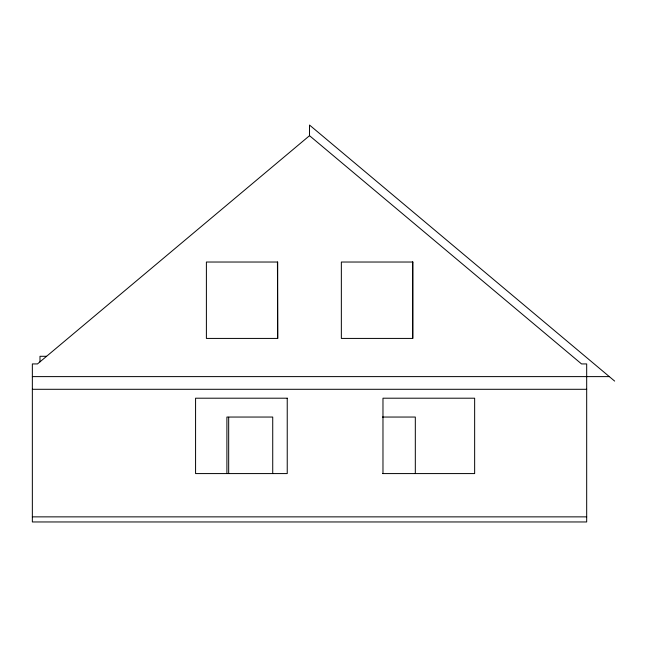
<?xml version="1.0" encoding="UTF-8"?>
<svg xmlns="http://www.w3.org/2000/svg" width="647" height="647" viewBox="0 0 647 647"><rect width="100%" height="100%" fill="white"/><g stroke="black" fill="none" stroke-linecap="round" stroke-linejoin="round"><path stroke-width="0.97" d="M309.517 135.684L37.494 363.929L32.35 363.929L32.35 521.959L586.683 521.959L586.683 363.929L581.532 363.929L309.517 135.684L309.517 125.041L614.65 381.091M277.692 338.421L206.393 338.421L206.393 262.027L277.692 262.027L277.692 338.421L277.434 262.027M46.6 356.295L39.993 356.295L39.993 361.835M32.35 376.611L609.312 376.611M32.35 389.292L586.683 389.292M382.434 417.048L415.317 417.048L415.317 473.507M382.717 473.58L474.647 473.58L474.647 398.204L382.975 398.204L382.975 473.58M32.35 516.864L586.683 516.864M412.64 262.027L412.64 338.421M272.727 473.507L272.727 417.048L226.895 417.048L226.895 473.507M228.674 417.299L228.674 473.58M412.851 262.027L341.349 262.027L341.349 338.421L412.851 338.421L412.851 262.027M287.236 398.204L195.572 398.204L195.572 473.58L287.236 473.58L287.236 398.204"/></g></svg>
